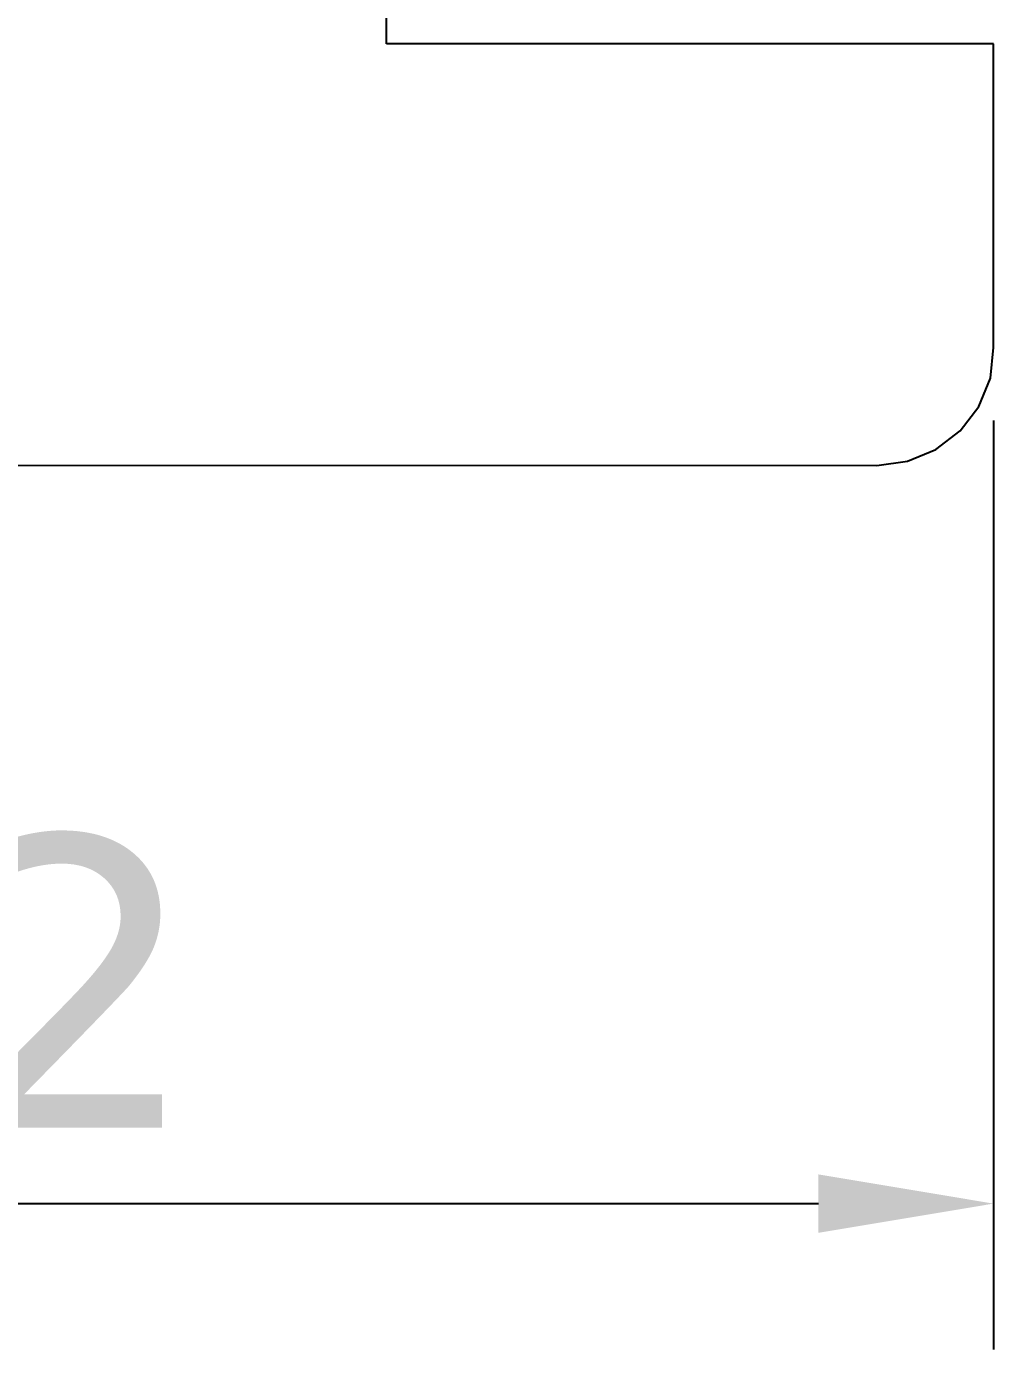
# Model space of a CAD drawing. Header units: millimetres. Extents: x 563 to 681, y 173 to 284.
# Drawn here: x 673.17 to 681.46, y 236.75 to 248.08 of the extents above; entities that cross this region are included whole.
import ezdxf

# ---------------------------------------------------------------- set-up
doc = ezdxf.new("R2010")
doc.units = ezdxf.units.MM
doc.header["$LTSCALE"] = 30.734
doc.header["$PDMODE"] = 3
doc.header["$PDSIZE"] = 0.3125
doc.layers.get('0').update_dxf_attribs({"linetype": 'CONTINUOUS'})
doc.layers.get('Defpoints').update_dxf_attribs({"linetype": 'CONTINUOUS'})
doc.layers.add('dim', color=6, linetype='CONTINUOUS', lineweight=9)
doc.styles.add('Verdana', font='verdana.ttf', dxfattribs={"height": 2.5})
doc.dimstyles.new('aaaaaaaa 3.0', dxfattribs={"dimtxt": 2.5, "dimasz": 1.5, "dimexe": 1.25, "dimexo": 0.625, "dimtad": 1, "dimdec": 1, "dimzin": 9, "dimdsep": 46, "dimtxsty": 'Verdana', "dimcen": 0, "dimazin": 0, "dimtfac": 1, "dimtofl": 0, "dimtmove": 0, "dimatfit": 3, "dimfxl": 1, "dimlwd": 25, "dimlwe": 25, "dimarcsym": 0})

# ---------------------------------------------------------------- blocks, each defined once
blk = doc.blocks.new('*D27')
at = {"layer": 'Defpoints', "color": 0}
for p in [(660.256, 251.473), (681.455, 245.334), (681.455, 238.003)]:
    blk.add_point(p, dxfattribs=at)
at = {"layer": 'dim', "color": 0, "lineweight": 25}
for p, q in [((660.256, 250.848), (660.256, 236.753)), ((681.455, 244.709), (681.455, 236.753)), ((661.756, 238.003), (679.955, 238.003))]:
    blk.add_line(p, q, dxfattribs=at)
at = {"layer": 'dim', "color": 0}
for points in [[(661.756, 238.253), (661.756, 237.753), (660.256, 238.003)], [(679.955, 237.753), (679.955, 238.253), (681.455, 238.003)]]:
    blk.add_solid(points, dxfattribs=at)
at = {"layer": 'dim', "color": 0, "insert": (670.856, 239.904), "char_height": 2.5, "attachment_point": 5, "style": 'Verdana'}
blk.add_mtext('21.2', dxfattribs=at)

msp = doc.modelspace()

# ---------------------------------------------------------------- linework, layer by layer
at = {"linetype": 'Continuous'}
for p, q in [((676.255, 247.934), (676.255, 248.234)), ((681.455, 247.934), (676.255, 247.934)), ((681.455, 245.334), (681.455, 247.934)), ((681.43, 245.073), (681.455, 245.334)), ((681.329, 244.83), (681.43, 245.073)), ((681.169, 244.621), (681.329, 244.83)), ((680.96, 244.46), (681.169, 244.621)), ((680.717, 244.36), (680.96, 244.46)), ((663.697, 244.327), (680.455, 244.325)), ((680.455, 244.325), (680.717, 244.36))]:
    msp.add_line(p, q, dxfattribs=at)

# ---------------------------------------------------------------- dimensions: what is measured, and where the dimension line sits
at = {"layer": 'dim'}
dim = msp.add_linear_dim(base=(681.455, 238.003), p1=(660.256, 251.473), p2=(681.455, 245.334), dimstyle='aaaaaaaa 3.0', dxfattribs=at)
dim.commit()
dim.dimension.update_dxf_attribs({"geometry": '*D27', "text_midpoint": (670.856, 238.003), "dimtype": 160})

doc.saveas('drawing.dxf')
